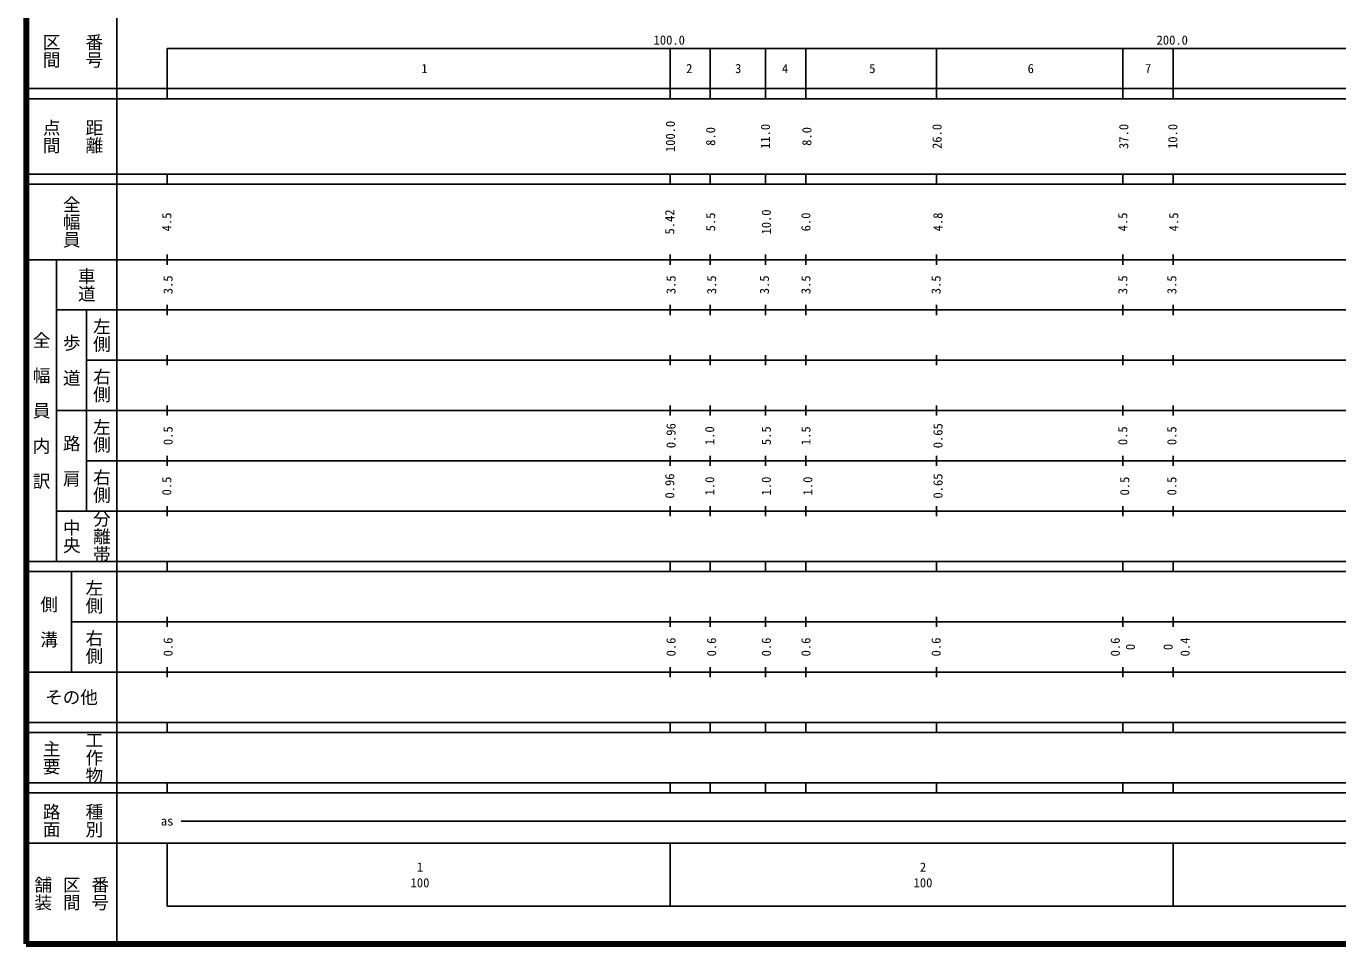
# Model space of a CAD drawing. Units: millimetres on the paper, enlarged 1000 times. Extents: x 40000 to 680000, y 20000 to 380000.
# Drawn here: x 40000 to 300752, y 20000 to 202409 of the extents above; entities that cross this region are included whole.
import ezdxf
from ezdxf.enums import TextEntityAlignment as Align

# ---------------------------------------------------------------- set-up
doc = ezdxf.new("R2010")
doc.units = ezdxf.units.MM
doc.header["$LTSCALE"] = 1000
doc.layers.add('M-TTL', color=2, linetype='Continuous', lineweight=140)
doc.layers.add('M-TTL-BAND', color=7, linetype='Continuous', lineweight=25)
doc.styles.add('@ＭＳ ゴシック', font='')
doc.styles.add('ＭＳ ゴシック', font='')
doc.styles.get('@ＭＳ ゴシック').set_extended_font_data('@MS Gothic')
doc.styles.get('ＭＳ ゴシック').set_extended_font_data('MS Gothic')

msp = doc.modelspace()

# ---------------------------------------------------------------- linework, layer by layer
at = {"layer": 'M-TTL'}
for p, q in [((40000, 380000), (40000, 20000)), ((40000, 20000), (680000, 20000))]:
    msp.add_line(p, q, dxfattribs=at)
at = {"layer": 'M-TTL-BAND'}
for p, q in [((58000, 370000), (58000, 20000)), ((68000, 198000), (579000, 198000)), ((68000, 198000), (68000, 188000)), ((168000, 198000), (168000, 188000)), ((176000, 198000), (176000, 188000)), ((187000, 198000), (187000, 188000)), ((195000, 198000), (195000, 188000)), ((221000, 198000), (221000, 188000)), ((258000, 198000), (258000, 188000)), ((268000, 198000), (268000, 188000)), ((40000, 190000), (579000, 190000)), ((40000, 188000), (579000, 188000)), ((40000, 173000), (579000, 173000)), ((68000, 171000), (68000, 173000)), ((168000, 171000), (168000, 173000)), ((176000, 173000), (176000, 171000)), ((187000, 173000), (187000, 171000)), ((195000, 173000), (195000, 171000)), ((221000, 173000), (221000, 171000)), ((258000, 173000), (258000, 171000)), ((268000, 173000), (268000, 171000)), ((40000, 171000), (579000, 171000)), ((68000, 155000), (68000, 157000)), ((168000, 155000), (168000, 157000)), ((176000, 157000), (176000, 155000)), ((187000, 157000), (187000, 155000)), ((195000, 157000), (195000, 155000)), ((221000, 157000), (221000, 155000)), ((258000, 157000), (258000, 155000)), ((268000, 157000), (268000, 155000)), ((40000, 156000), (579000, 156000)), ((46000, 96000), (46000, 156000)), ((68000, 145000), (68000, 147000)), ((168000, 145000), (168000, 147000)), ((176000, 147000), (176000, 145000)), ((187000, 147000), (187000, 145000)), ((195000, 147000), (195000, 145000)), ((221000, 147000), (221000, 145000)), ((258000, 147000), (258000, 145000)), ((268000, 147000), (268000, 145000)), ((46000, 146000), (579000, 146000)), ((52000, 146000), (52000, 106000)), ((52000, 136000), (579000, 136000)), ((68000, 135000), (68000, 137000)), ((168000, 135000), (168000, 137000)), ((176000, 137000), (176000, 135000)), ((187000, 137000), (187000, 135000)), ((195000, 137000), (195000, 135000)), ((221000, 137000), (221000, 135000)), ((258000, 137000), (258000, 135000)), ((268000, 137000), (268000, 135000)), ((46000, 126000), (579000, 126000)), ((68000, 125000), (68000, 127000)), ((168000, 125000), (168000, 127000)), ((176000, 127000), (176000, 125000)), ((187000, 127000), (187000, 125000)), ((195000, 127000), (195000, 125000)), ((221000, 127000), (221000, 125000)), ((258000, 127000), (258000, 125000)), ((268000, 127000), (268000, 125000)), ((52000, 116000), (579000, 116000)), ((68000, 115000), (68000, 117000)), ((168000, 115000), (168000, 117000)), ((176000, 117000), (176000, 115000)), ((187000, 117000), (187000, 115000)), ((195000, 117000), (195000, 115000)), ((221000, 117000), (221000, 115000)), ((258000, 117000), (258000, 115000)), ((268000, 117000), (268000, 115000)), ((68000, 105000), (68000, 107000)), ((168000, 105000), (168000, 107000)), ((176000, 107000), (176000, 105000)), ((187000, 107000), (187000, 105000)), ((195000, 107000), (195000, 105000)), ((221000, 107000), (221000, 105000)), ((258000, 107000), (258000, 105000)), ((268000, 107000), (268000, 105000)), ((46000, 106000), (579000, 106000)), ((40000, 96000), (579000, 96000)), ((40000, 94000), (579000, 94000)), ((49000, 94000), (49000, 74000)), ((68000, 94000), (68000, 96000)), ((168000, 94000), (168000, 96000)), ((176000, 96000), (176000, 94000)), ((187000, 96000), (187000, 94000)), ((195000, 96000), (195000, 94000)), ((221000, 96000), (221000, 94000)), ((258000, 96000), (258000, 94000)), ((268000, 96000), (268000, 94000)), ((49000, 84000), (579000, 84000)), ((68000, 83000), (68000, 85000)), ((168000, 83000), (168000, 85000)), ((176000, 85000), (176000, 83000)), ((187000, 85000), (187000, 83000)), ((195000, 85000), (195000, 83000)), ((221000, 85000), (221000, 83000)), ((258000, 85000), (258000, 83000)), ((268000, 85000), (268000, 83000)), ((40000, 74000), (579000, 74000)), ((68000, 73000), (68000, 75000)), ((168000, 73000), (168000, 75000)), ((176000, 75000), (176000, 73000)), ((187000, 75000), (187000, 73000)), ((195000, 75000), (195000, 73000)), ((221000, 75000), (221000, 73000)), ((258000, 75000), (258000, 73000)), ((268000, 75000), (268000, 73000)), ((40000, 64000), (579000, 64000)), ((68000, 62000), (68000, 64000)), ((168000, 62000), (168000, 64000)), ((176000, 64000), (176000, 62000)), ((187000, 64000), (187000, 62000)), ((195000, 64000), (195000, 62000)), ((221000, 64000), (221000, 62000)), ((258000, 64000), (258000, 62000)), ((268000, 64000), (268000, 62000)), ((40000, 62000), (579000, 62000)), ((40000, 52000), (579000, 52000)), ((40000, 50000), (579000, 50000)), ((68000, 50000), (68000, 52000)), ((168000, 50000), (168000, 52000)), ((176000, 52000), (176000, 50000)), ((187000, 52000), (187000, 50000)), ((195000, 52000), (195000, 50000)), ((221000, 52000), (221000, 50000)), ((258000, 52000), (258000, 50000)), ((268000, 52000), (268000, 50000)), ((70805, 44406), (565903, 44406)), ((40000, 40000), (579000, 40000)), ((68000, 40000), (68000, 27500)), ((168000, 40000), (168000, 27500)), ((268000, 40000), (268000, 27500)), ((68000, 27500), (579000, 27500))]:
    msp.add_line(p, q, dxfattribs=at)

# ---------------------------------------------------------------- texts
for s, height, rotation, style, p in [('番号', 2566, 270, '@ＭＳ ゴシック', (53500, 197500)), ('区間', 2566, 270, '@ＭＳ ゴシック', (45000, 197500)), ('点間', 2566, 270, '@ＭＳ ゴシック', (45000, 180500)), ('距離', 2566, 270, '@ＭＳ ゴシック', (53500, 180500)), ('100.0', 1833, 90, 'ＭＳ ゴシック', (168063, 180500)), ('11.0', 1833, 90, 'ＭＳ ゴシック', (186938, 180500)), ('26.0', 1833, 90, 'ＭＳ ゴシック', (221065, 180500)), ('37.0', 1833, 90, 'ＭＳ ゴシック', (258191, 180500)), ('10.0', 1833, 90, 'ＭＳ ゴシック', (267941, 180500)), ('8.0', 1833, 90, 'ＭＳ ゴシック', (176063, 180500)), ('8.0', 1833, 90, 'ＭＳ ゴシック', (195189, 180500)), ('全幅員', 2566, 270, '@ＭＳ ゴシック', (49000, 163500)), ('4.5', 1833, 90, 'ＭＳ ゴシック', (67934, 163500)), ('5.42', 1833, 90, 'ＭＳ ゴシック', (167934, 163500)), ('5.5', 1833, 90, 'ＭＳ ゴシック', (176063, 163500)), ('10.0', 1833, 90, 'ＭＳ ゴシック', (187126, 163500)), ('6.0', 1833, 90, 'ＭＳ ゴシック', (195001, 163500)), ('4.8', 1833, 90, 'ＭＳ ゴシック', (221252, 163500)), ('4.5', 1833, 90, 'ＭＳ ゴシック', (258004, 163500)), ('4.5', 1833, 90, 'ＭＳ ゴシック', (268129, 163500)), ('車道', 2566, 270, '@ＭＳ ゴシック', (52000, 151000)), ('3.5', 1833, 90, 'ＭＳ ゴシック', (68184, 151000)), ('3.5', 1833, 90, 'ＭＳ ゴシック', (168184, 151000)), ('3.5', 1833, 90, 'ＭＳ ゴシック', (176251, 151000)), ('3.5', 1833, 90, 'ＭＳ ゴシック', (186751, 151000)), ('3.5', 1833, 90, 'ＭＳ ゴシック', (195001, 151000)), ('3.5', 1833, 90, 'ＭＳ ゴシック', (220877, 151000)), ('3.5', 1833, 90, 'ＭＳ ゴシック', (258004, 151000)), ('3.5', 1833, 90, 'ＭＳ ゴシック', (267754, 151000)), ('左側', 2566, 270, '@ＭＳ ゴシック', (55000, 141000)), ('全\u3000幅\u3000員\u3000内\u3000訳', 2566, 270, '@ＭＳ ゴシック', (43000, 126000)), ('歩\u3000道', 2566, 270, '@ＭＳ ゴシック', (49000, 136000)), ('右側', 2566, 270, '@ＭＳ ゴシック', (55000, 131000)), ('左側', 2566, 270, '@ＭＳ ゴシック', (55000, 121000)), ('0.5', 1833, 90, 'ＭＳ ゴシック', (68184, 121000)), ('0.96', 1833, 90, 'ＭＳ ゴシック', (168184, 121000)), ('1.0', 1833, 90, 'ＭＳ ゴシック', (175876, 121000)), ('5.5', 1833, 90, 'ＭＳ ゴシック', (187126, 121000)), ('1.5', 1833, 90, 'ＭＳ ゴシック', (195001, 121000)), ('0.65', 1833, 90, 'ＭＳ ゴシック', (221252, 121000)), ('0.5', 1833, 90, 'ＭＳ ゴシック', (258004, 121000)), ('0.5', 1833, 90, 'ＭＳ ゴシック', (267754, 121000)), ('路\u3000肩', 2566, 270, '@ＭＳ ゴシック', (49000, 116000)), ('右側', 2566, 270, '@ＭＳ ゴシック', (55000, 111000)), ('0.5', 1833, 90, 'ＭＳ ゴシック', (67934, 111000)), ('0.96', 1833, 90, 'ＭＳ ゴシック', (167934, 111000)), ('1.0', 1833, 90, 'ＭＳ ゴシック', (175876, 111000)), ('1.0', 1833, 90, 'ＭＳ ゴシック', (187126, 111000)), ('1.0', 1833, 90, 'ＭＳ ゴシック', (195376, 111000)), ('0.65', 1833, 90, 'ＭＳ ゴシック', (221252, 111000)), ('0.5', 1833, 90, 'ＭＳ ゴシック', (258379, 111000)), ('0.5', 1833, 90, 'ＭＳ ゴシック', (267754, 111000)), ('中央', 2566, 270, '@ＭＳ ゴシック', (49000, 101000)), ('分離帯', 2566, 270, '@ＭＳ ゴシック', (55000, 101000)), ('左側', 2566, 270, '@ＭＳ ゴシック', (53500, 89000)), ('側\u3000溝', 2566, 270, '@ＭＳ ゴシック', (44500, 84000)), ('右側', 2566, 270, '@ＭＳ ゴシック', (53500, 79000)), ('0.6', 1833, 90, 'ＭＳ ゴシック', (68184, 79000)), ('0.6', 1833, 90, 'ＭＳ ゴシック', (168184, 79000)), ('0.6', 1833, 90, 'ＭＳ ゴシック', (176251, 79000)), ('0.6', 1833, 90, 'ＭＳ ゴシック', (187126, 79000)), ('0.6', 1833, 90, 'ＭＳ ゴシック', (195001, 79000)), ('0.6', 1833, 90, 'ＭＳ ゴシック', (220877, 79000)), ('0.6', 1833, 90, 'ＭＳ ゴシック', (256504, 79000)), ('0', 1833, 90, 'ＭＳ ゴシック', (259504, 79000)), ('0', 1833, 90, 'ＭＳ ゴシック', (267004, 79000)), ('0.4', 1833, 90, 'ＭＳ ゴシック', (270379, 79000)), ('主要', 2566, 270, '@ＭＳ ゴシック', (45000, 57000)), ('工作物', 2566, 270, '@ＭＳ ゴシック', (53500, 57000)), ('路面', 2566, 270, '@ＭＳ ゴシック', (45000, 44500)), ('種別', 2566, 270, '@ＭＳ ゴシック', (53500, 44500)), ('舗装', 2566, 270, '@ＭＳ ゴシック', (43333, 30000)), ('区間', 2566, 270, '@ＭＳ ゴシック', (49000, 30000)), ('番号', 2566, 270, '@ＭＳ ゴシック', (54667, 30000))]:
    msp.add_text(s, height=height, rotation=rotation, dxfattribs=dict(at, style=style)).set_placement(p, align=Align.MIDDLE_CENTER)
at = {"layer": 'M-TTL-BAND', "style": 'ＭＳ ゴシック'}
for s, p in [('100.0', (167844, 198195)), ('200.0', (267844, 198195))]:
    msp.add_text(s, height=1833, dxfattribs=at).set_placement(p, align=Align.BOTTOM_CENTER)
for s, height, p in [('1', 1833, (119171, 194000)), ('2', 1833, (171828, 194000)), ('3', 1833, (181548, 194000)), ('4', 1833, (190882, 194000)), ('5', 1833, (208216, 194000)), ('6', 1833, (239717, 194000)), ('7', 1833, (263051, 194000)), ('その他', 2566, (49000, 69000)), ('as', 1833, (68006, 44406)), ('1', 1833, (118288, 35238)), ('2', 1833, (218288, 35238)), ('100', 1833, (118288, 32131)), ('100', 1833, (218288, 32131))]:
    msp.add_text(s, height=height, dxfattribs=at).set_placement(p, align=Align.MIDDLE_CENTER)

doc.saveas('drawing.dxf')
